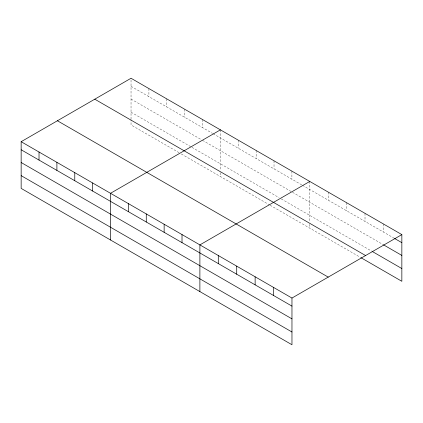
<?xml version="1.0" encoding="UTF-8"?>
<svg xmlns="http://www.w3.org/2000/svg" width="423" height="423" viewBox="0 0 423 423"><rect width="100%" height="100%" fill="white"/><g stroke="black" fill="none" stroke-linecap="round" stroke-linejoin="round"><path stroke-width="0.32" stroke-dasharray="2.12 1.59" d="M131.035 119.212L131.035 78.255M131.035 86.318L212.584 133.404M213.144 133.726L301.953 184.999M302.514 185.322L394.035 238.16M131.035 99.067L201.411 139.701M202.532 140.346L382.878 244.468M131.035 112.201L191.36 147.03M191.92 147.352L279.053 197.657M281.29 198.947L371.717 251.156M179.072 152.682L131.035 124.949L131.035 119.852M181.308 153.972L269.557 204.922M270.117 205.245L360.555 257.459M383.434 223.979L383.434 232.042M365.017 213.345L365.017 221.409M346.606 202.712L346.606 210.776M328.19 192.079L328.19 200.142M309.773 181.446L309.773 221.768M309.773 224.317L309.773 228.145M291.902 171.13L291.902 179.193M274.025 160.809L274.025 168.872M256.153 150.493L256.153 158.556M238.281 140.172L238.281 148.235M220.404 129.85L220.404 170.173M220.404 172.721L220.404 176.544M202.532 119.535L202.532 127.598M184.655 109.213L184.655 117.277M166.784 98.892L166.784 106.961M148.912 88.576L148.912 96.64"/><path stroke-width="0.63" d="M291.965 318.863L291.965 298.051L21.15 141.7L21.15 188.394L291.965 344.745L291.965 318.863L21.15 162.511M361.115 257.781L401.85 281.3L401.85 234.606L131.035 78.255L21.15 141.7M220.404 129.85L110.519 193.295L110.519 239.989M309.773 181.446L199.889 244.891L199.889 291.584M291.965 298.051L401.85 234.606M394.596 238.482L401.85 242.675M383.434 244.79L401.85 255.418M372.272 251.479L401.85 268.552M94.773 99.194L365.588 255.545M57.412 120.761L328.227 277.113M21.15 149.763L291.965 306.115M21.15 175.645L291.965 331.997M273.549 287.418L273.549 295.481M255.132 276.785L255.132 284.853M236.716 266.157L236.716 274.22M218.3 255.524L218.3 263.587M182.012 234.569L182.012 242.638M164.14 224.253L164.14 232.317M146.268 213.932L146.268 221.996M128.391 203.611L128.391 211.68M92.642 182.974L92.642 191.037M74.771 172.653L74.771 180.721M56.899 162.337L56.899 170.4M39.022 152.016L39.022 160.079"/></g></svg>
